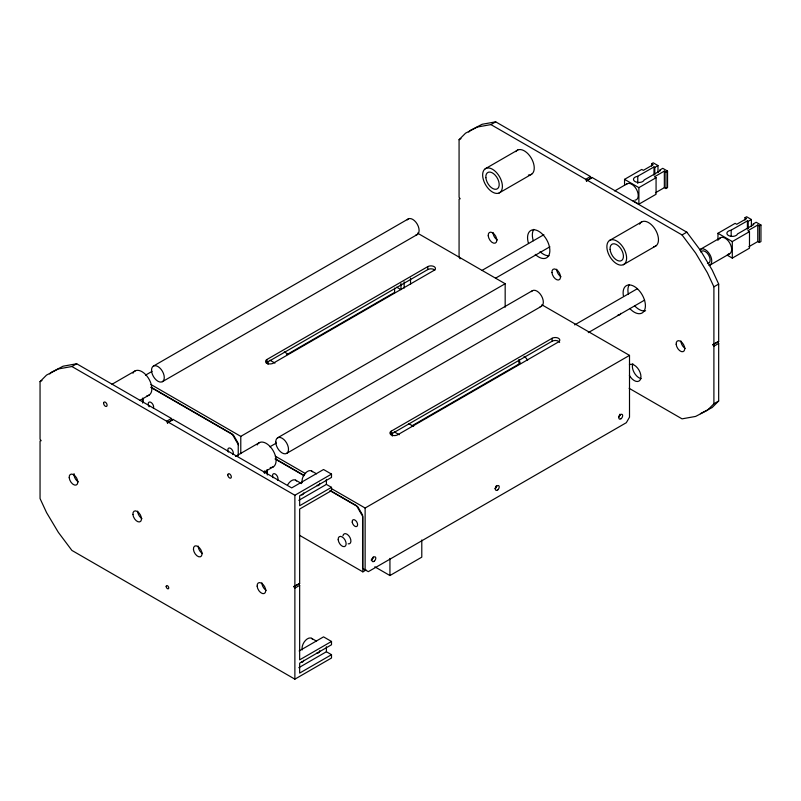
<?xml version="1.0" encoding="UTF-8"?>
<svg xmlns="http://www.w3.org/2000/svg" width="801" height="801" viewBox="0 0 801 801"><rect width="100%" height="100%" fill="white"/><g stroke="black" fill="none" stroke-linecap="round" stroke-linejoin="round"><path stroke-width="1.2" d="M142.958 402.132L142.958 398.457M267.985 364.435L267.985 361.211M394.603 288.11L394.603 292.405L286.638 354.733M400.971 283.534L400.971 289.642L396.725 287.189M404.155 288.03L404.155 281.852M410.533 284.355L410.533 278.167M294.878 679.158L71.9 550.427L58.323 532.315L46.558 512.6L40.05 498.552L40.05 441.001L41.161 440.73L40.05 439.158L40.05 381.616L46.558 375.078L58.323 368.951L71.9 366.518L166.668 421.226L167.459 422.978L173.036 419.394L291.694 487.899L323.544 469.506L331.504 474.102L331.504 477.416L299.654 495.799L299.654 505.731L331.504 487.348L331.504 490.653L299.654 509.046L299.654 583.528L293.767 586.562L294.878 588.124L294.878 679.158L331.504 658.011L331.504 654.697L326.407 651.754L298.803 667.694M167.459 422.978L173.036 419.394M460.074 258.793L459.073 256.63L459.073 199.079L460.185 198.808L459.073 197.246L459.073 139.694L465.581 133.156L477.346 127.039L490.923 124.596L585.691 179.314L586.482 181.056L592.059 177.472L686.827 232.18L700.404 250.302L712.169 270.007L718.677 284.065L718.677 341.606L712.78 344.64L713.901 346.202L713.901 403.754L707.393 410.292L695.628 416.42L682.041 418.853L629.135 388.305M586.482 181.056L592.059 177.472M49.712 373.957L51.334 372.315L63.099 366.197L76.686 363.764L171.444 418.472L172.245 420.215M468.725 132.035L470.357 130.403L482.122 124.275L495.699 121.842L590.467 176.55L591.258 178.303M712.78 344.64L717.566 341.887L718.677 343.449L718.677 400.991L712.169 407.529L700.404 413.656M40.05 381.616L41.962 380.515M459.073 139.694L460.986 138.593M71.9 366.518L76.686 363.764M490.923 124.596L495.699 121.842M112.01 384.27L135.369 370.783M485.176 168.821L517.766 150.007M153.402 366.077L408.23 218.953M145.542 375.138L152.05 371.384M162.413 381.676L417.241 234.553M139.764 400.45L149.316 394.933M499.123 192.981A13.967 8.06 60 0 0 495.569 171.604A13.967 8.06 60 0 0 482.863 177.482A13.967 8.06 60 0 0 499.123 192.981L531.704 174.167M266.903 359.509L427.764 266.633A4.506 2.603 0 0 1 434.132 266.633A4.506 2.603 0 0 1 434.132 270.317L273.271 363.183A4.506 2.603 0 0 1 266.903 363.183A4.506 2.603 0 0 1 266.903 359.509L266.903 362.452A4.506 2.603 0 0 0 266.192 362.993M266.903 362.452L427.764 269.577A4.506 2.603 0 0 1 434.853 270.117M166.668 421.226L171.444 418.472M585.691 179.314L590.467 176.55M624.55 185.261L624.55 179.354L641.741 169.432L643.333 170.353L653.205 164.656L651.613 163.734L651.613 166.097M651.613 163.734L653.205 162.813L657.981 165.567L657.981 172.666M655.468 192.771L664.349 187.644L665.951 188.555L667.543 187.644L667.543 171.084L662.757 168.33L659.573 170.172L660.374 170.633L644.134 180.005A5.377 3.104 0 0 1 638.607 182.468A5.377 3.104 0 0 1 633.521 179.694A5.377 3.104 0 0 1 637.466 176.37L654.006 166.948L654.797 167.409L657.981 165.567M614.677 190.948L627.253 183.689M482.122 270.348L543.879 234.693M667.543 171.084L665.951 172.005L664.349 171.084L654.477 176.791L656.069 177.712L656.069 194.263L638.888 204.185L632.75 200.63M624.55 179.354L638.888 187.634L656.069 177.712M495.719 278.077L549.897 246.798M150.948 384.51L240.781 436.375L505.171 283.734L505.171 307.224M235.514 456.41L259.604 442.502M609.411 240.55L641.991 221.737M277.627 437.797L532.455 290.673M269.887 446.788L276.385 443.033M286.638 453.396L541.466 306.282M263.99 472.179L273.552 466.663M623.348 264.7A13.967 8.06 60 0 0 619.794 243.334A13.967 8.06 60 0 0 607.088 249.211A13.967 8.06 60 0 0 623.348 264.7L655.939 245.887M587.283 180.235L682.041 234.943L686.827 232.18M717.966 240.38L717.966 233.281L735.148 223.359L736.74 224.28L746.612 218.583L745.02 217.662L745.02 220.025M745.02 217.662L746.612 216.741L751.398 219.504L751.398 226.593M748.875 246.698L757.766 241.572L759.358 242.493L760.95 241.572L760.95 225.021L756.174 222.257L752.99 224.1L753.781 224.56L737.551 233.932A5.377 3.104 0 0 1 732.014 236.395A5.377 3.104 0 0 1 726.928 233.632A5.377 3.104 0 0 1 730.872 230.298L747.413 220.886L748.204 221.336L751.398 219.504M700.755 249.111L720.66 237.617M574.677 324.906L637.526 288.62M391.248 431.158L552.109 338.282A4.506 2.603 0 0 1 558.477 338.282A4.506 2.603 0 0 1 558.477 341.967L397.616 434.833A4.506 2.603 0 0 1 391.248 434.833A4.506 2.603 0 0 1 391.248 431.158L391.248 434.102A4.506 2.603 0 0 0 390.528 434.633M391.248 434.102L552.109 341.226A4.506 2.603 0 0 1 559.639 342.387M760.95 225.021L759.358 225.942L757.766 225.021L747.894 230.718L749.486 231.639L749.486 248.19L732.304 258.112L727.178 255.159M412.054 425.762L518.938 364.055L518.938 359.759M717.966 233.281L732.304 241.562L749.486 231.639M168.26 422.147L294.878 495.248L331.504 474.102M588.284 332.635L644.625 300.105M298.803 500.345L326.407 484.405L331.504 487.348M709.696 265.271L729.601 253.777M713.901 344.37L713.901 286.818L718.677 284.065M331.574 488.66L365.126 508.024L629.506 355.384L629.506 417.181L626.322 422.698L368.31 571.664L362.583 568.35L362.583 515.013L357.797 506.743L329.852 490.602M293.767 586.562L299.654 583.528M294.878 588.124L299.654 585.371L298.543 583.799M713.901 346.202L718.677 343.449M299.514 535.288L362.863 571.864L366.107 569.992M374.818 566.818L389.937 575.539L421.787 557.156L421.787 539.984M713.901 403.754L718.677 400.991M299.123 650.963L323.544 636.865L331.504 641.461L331.504 644.765L299.654 663.158L299.654 673.09L331.504 654.697M331.504 641.461L299.654 659.844L299.654 585.371M717.566 341.887L718.677 341.606M541.836 304.77L629.506 355.384M417.501 233.121L505.171 283.734M284.305 351.939L288.29 354.242M408.65 423.589L413.626 426.462M394.312 431.869L399.288 434.743M269.977 360.22L274.953 363.093M311.559 470.958L316.535 473.832M275.294 456.159L305.602 473.661M152.56 388.054L232.15 434.012L238.518 445.046M275.824 459.083L303.789 475.233M330.673 490.753L356.495 505.661L362.863 516.695L362.863 571.864M275.023 458.953L304.05 475.704M150.678 387.304L233.461 435.093L238.237 443.364L238.237 455.769M295.629 480.149L301.607 483.594M311.559 638.307L316.535 641.18M682.041 234.943L695.628 253.056L707.393 272.771L713.901 286.818M759.358 225.942L759.358 242.493M757.766 225.021L757.766 241.572M748.204 221.336L748.204 228.435M747.413 220.886L747.413 229.156M732.304 241.562L732.304 258.112M731.173 230.257L731.173 236.165M665.951 172.005L665.951 188.555M664.349 171.084L664.349 187.644M654.797 167.409L654.797 174.508M654.006 166.948L654.006 175.229M638.888 187.634L638.888 204.185M637.766 176.32L637.766 183.419M552.109 338.282L552.109 341.226M427.764 266.633L427.764 269.577M392.33 432.86L392.33 436.084M389.937 558.377L389.937 575.539M365.126 508.024L365.126 569.821M326.407 479.439L326.407 484.405M326.407 646.787L326.407 651.754M294.878 495.248L294.878 586.282M267.304 470.107L267.304 475.003M267.013 469.766L267.013 473.491M264.47 470.928L264.47 473.391M240.781 436.375L240.781 453.676M142.678 398.117L142.678 403.083M515.814 151.659A13.967 8.06 60 0 1 530.973 157.637A13.967 8.06 60 0 1 530.172 174.878M529.311 175.029A13.967 8.06 60 0 1 528.39 175.039M639.578 224.18A13.967 8.06 60 0 1 655.208 229.366A13.967 8.06 60 0 1 653.536 246.748M302.237 482.552A7.88 4.556 -60 0 1 305.481 473.071A7.88 4.556 -60 0 1 312.45 471.779M287.749 484.705A7.88 4.556 -60 0 1 296.52 480.97M303.749 492.895A1.802 1.041 -60 0 1 302.688 494.587A1.802 1.041 -60 0 1 301.416 494.597M319.719 483.303A1.802 1.041 -60 0 1 318.618 485.396A1.802 1.041 -60 0 1 317.216 485.126M78.278 481.832A6.078 3.514 60 0 1 74.022 473.631M202.503 553.551A6.078 3.514 60 0 1 198.197 546.102M266.212 590.337A6.078 3.514 60 0 1 261.907 582.888M141.977 518.607A6.078 3.514 60 0 1 137.682 511.158M257.191 444.945A13.967 8.06 60 0 1 273.191 450.763A13.967 8.06 60 0 1 270.227 467.534M133.987 371.754A13.967 8.06 60 0 1 149.316 379.674A13.967 8.06 60 0 1 146.913 395.794M132.956 373.226A13.967 8.06 60 0 1 133.427 372.435M303.749 660.254A1.802 1.041 -60 0 1 302.688 661.946A1.802 1.041 -60 0 1 301.416 661.956M319.719 650.652A1.802 1.041 -60 0 1 318.618 652.755A1.802 1.041 -60 0 1 317.216 652.485M302.237 649.911A7.88 4.556 -60 0 1 305.481 640.42A7.88 4.556 -60 0 1 312.45 639.128M685.225 348.415A6.078 3.514 60 0 1 680.93 340.966M629.386 364.765A9.462 5.457 60 0 1 638.948 370.052A9.462 5.457 60 0 1 638.948 381.096A9.462 5.457 60 0 1 629.386 375.349M641.11 378.653A9.462 5.457 60 0 1 634.162 372.585A9.462 5.457 60 0 1 632.82 363.684M623.358 295.689A15.77 9.101 60 0 1 634.262 286.438A15.77 9.101 60 0 1 645.165 308.285A15.77 9.101 60 0 1 629.726 308.455M561 276.685A6.078 3.514 60 0 1 556.705 269.246M645.596 310.748A15.77 9.101 60 0 1 634.512 305.692M628.435 294.408A15.77 9.101 60 0 1 629.386 284.545M497.291 239.91A6.078 3.514 60 0 1 492.995 232.46M528.52 243.494A15.77 9.101 60 0 1 536.77 230.348A15.77 9.101 60 0 1 549.826 251.454A15.77 9.101 60 0 1 535.258 254.398M549.055 255.749A15.77 9.101 60 0 1 540.034 251.634M533.296 240.741A15.77 9.101 60 0 1 533.826 229.366M620.835 313.321A6.078 3.514 60 0 1 618.072 314.913M407.218 219.885A9.011 5.207 60 0 1 417.241 224.15A9.011 5.207 60 0 1 415.919 234.963M531.443 291.614A9.011 5.207 60 0 1 541.466 295.869A9.011 5.207 60 0 1 540.144 306.683M719.228 239.078A9.232 5.337 60 0 1 729.601 242.783A9.232 5.337 60 0 1 728.279 254.117M699.714 249.972A9.232 5.337 60 0 1 709.696 254.277A9.232 5.337 60 0 1 709.065 265.511M700.825 252.065A6.979 4.035 60 0 1 708.715 255.179A6.979 4.035 60 0 1 707.463 263.569M626.212 184.54A9.232 5.337 60 0 1 636.485 189.356A9.232 5.337 60 0 1 634.863 200.19M228.365 452.054A3.825 2.213 60 0 1 228.746 448.109A3.825 2.213 60 0 1 232.37 450.202A3.825 2.213 60 0 1 232.751 454.588M149.106 406.778A3.825 2.213 60 0 1 148.736 402.402A3.825 2.213 60 0 1 152.28 403.574A3.825 2.213 60 0 1 153.391 408.2M520.51 363.564A6.758 3.905 60 0 1 519.308 359.749M524.064 356.405A6.758 3.905 60 0 1 527.609 360.28M273.071 477.726A3.825 2.213 60 0 1 273.451 473.781A3.825 2.213 60 0 1 277.076 475.874A3.825 2.213 60 0 1 277.456 480.26M343.389 534.627A5.627 3.254 60 0 1 349.967 537.521A5.627 3.254 60 0 1 348.165 543.839M342.998 535.769A5.627 3.254 60 0 1 343.148 535.158M496.33 485.616A1.802 1.041 -60 0 1 495.378 487.579M372.725 557.706A1.802 1.041 -60 0 1 371.954 558.838M619.764 414.347A1.802 1.041 -60 0 1 618.813 416.32M373.236 556.885A2.703 1.562 -60 0 1 371.153 560.079M496.62 486.017A2.703 1.562 -60 0 1 494.768 488.72M620.114 414.277A2.703 1.562 -60 0 1 618.582 417.191M610.092 249.381A9.462 5.457 60 0 0 620.675 260.936A9.462 5.457 60 0 0 619.463 246.928A9.462 5.457 60 0 0 610.092 249.381M485.867 177.662A9.462 5.457 60 0 0 496.45 189.206A9.462 5.457 60 0 0 495.238 175.209A9.462 5.457 60 0 0 485.867 177.662M103.599 403.203A2.473 1.432 60 0 0 106.223 406.477A2.473 1.432 60 0 0 106.223 402.973A2.473 1.432 60 0 0 103.599 403.203M69.216 477.676A6.078 3.514 60 0 0 76.025 485.096A6.078 3.514 60 0 0 75.244 476.094A6.078 3.514 60 0 0 69.216 477.676M166.187 586.472A1.802 1.041 60 0 0 168.1 588.845A1.802 1.041 60 0 0 168.1 586.302A1.802 1.041 60 0 0 166.187 586.472M257.151 586.172A6.078 3.514 60 0 0 263.96 593.601A6.078 3.514 60 0 0 263.179 584.6A6.078 3.514 60 0 0 257.151 586.172M193.452 549.396A6.078 3.514 60 0 0 200.25 556.825A6.078 3.514 60 0 0 199.469 547.814A6.078 3.514 60 0 0 193.452 549.396M132.926 514.452A6.078 3.514 60 0 0 139.734 521.882A6.078 3.514 60 0 0 138.953 512.88A6.078 3.514 60 0 0 132.926 514.452M227.824 474.933A2.473 1.432 60 0 0 230.458 478.197A2.473 1.432 60 0 0 230.458 474.693A2.473 1.432 60 0 0 227.824 474.933M676.174 344.26A6.078 3.514 60 0 0 682.983 351.679A6.078 3.514 60 0 0 682.202 342.678A6.078 3.514 60 0 0 676.174 344.26M551.949 272.53A6.078 3.514 60 0 0 558.748 279.96A6.078 3.514 60 0 0 557.977 270.958A6.078 3.514 60 0 0 551.949 272.53M488.24 235.754A6.078 3.514 60 0 0 495.048 243.184A6.078 3.514 60 0 0 494.267 234.172A6.078 3.514 60 0 0 488.24 235.754M151.539 370.202A9.011 5.207 60 0 0 161.091 382.087A9.011 5.207 60 0 0 161.091 369.341A9.011 5.207 60 0 0 151.539 370.202M275.764 441.922A9.011 5.207 60 0 0 285.326 453.807A9.011 5.207 60 0 0 285.326 441.071A9.011 5.207 60 0 0 275.764 441.922M352.25 522.252A3.825 2.213 60 0 0 356.705 526.497A3.825 2.213 60 0 0 355.734 520.64A3.825 2.213 60 0 0 352.25 522.252M338.192 539.714A5.627 3.254 60 0 0 344.5 546.592A5.627 3.254 60 0 0 343.779 538.252A5.627 3.254 60 0 0 338.192 539.714M621.135 418.663A2.703 1.562 -60 0 0 622.177 414.427A2.703 1.562 -60 0 0 618.933 417.071A2.703 1.562 -60 0 0 621.135 418.663M497.811 489.832A2.703 1.562 -60 0 0 498.673 485.646A2.703 1.562 -60 0 0 495.469 488.48A2.703 1.562 -60 0 0 497.811 489.832M374.197 561.241A2.703 1.562 -60 0 0 375.359 556.995A2.703 1.562 -60 0 0 372.095 559.509A2.703 1.562 -60 0 0 374.197 561.241"/></g></svg>
